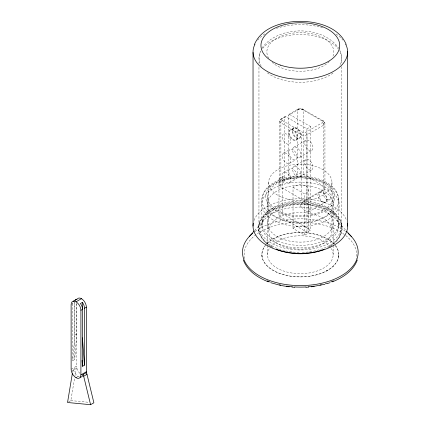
<?xml version="1.0" encoding="UTF-8"?>
<svg xmlns="http://www.w3.org/2000/svg" width="426" height="426" viewBox="0 0 426 426"><rect width="100%" height="100%" fill="white"/><g stroke="black" fill="none" stroke-linecap="round" stroke-linejoin="round"><path stroke-width="0.32" stroke-dasharray="2.13 1.6" d="M258.949 226.068L258.96 66.802M258.96 64.145L259.285 54.89L261.266 49.182M338.755 226.163C337.12 213.096 344.016 194.634 330.816 185.321C322.226 178.622 311.023 176.247 300.33 176.14C289.392 176.252 277.869 178.723 269.248 185.811C256.825 195.332 263.47 213.399 261.905 226.233M330.512 246.01C340.379 240.876 346.114 227.095 338.366 217.782C328.973 206.019 312.663 202.749 298.349 202.925C284.792 203.516 269.307 207.334 261.287 219.268C254.663 229.071 261.447 241.787 271.064 246.563M76.792 303.754L76.792 333.947L74.699 359.517L72.739 360.652L74.838 335.076L74.838 300.942M308.195 212.132C309.574 210.306 308.546 206.977 308.195 204.736M258.763 226.339L258.657 227.276M338.569 256.969L338.761 254.599M72.532 372.404L72.857 370.444A3.956 2.284 60 0 1 73.389 369.347L76.696 367.436A3.956 2.284 60 0 0 76.169 368.533L74.976 375.727M68.645 401.867L70.849 400.589L74.539 378.347M301.155 203.809L302.503 202.393L304.132 201.743M261.942 48.09C278.535 24.948 323.675 25.049 339.394 49.182M254.562 230.647L264.131 219.97M333.047 266.298L333.521 265.84M293.493 128.013L292.806 128.519L293.786 127.811L293.349 128.061M284.989 116.644L280.654 119.253L279.717 121.303L279.717 185.592M288.769 114.461L298.312 108.965L299.856 108.529L301.624 108.63L323.366 120.947L324.628 122.23L324.932 123.465L324.932 187.749M323.776 189.368A3.956 2.284 0 0 0 323.776 186.135L303.248 174.287A3.956 2.284 0 0 0 297.657 174.287L288.359 179.655L282.768 176.423L278.982 178.611L278.982 216.051L306.954 232.202L310.735 230.013L310.735 126.671L306.954 128.854L285.974 116.745L280.878 119.69L280.878 187.206L301.4 199.054A3.956 2.284 0 0 0 306.992 199.054L323.776 189.368L323.776 121.852A1.976 1.14 -60 0 0 322.375 121.043A1.976 1.14 0 0 1 322.375 122.656A1.976 1.14 60 0 1 323.776 125.079L306.992 134.77A3.956 2.284 0 0 1 301.4 134.77L280.878 122.917A3.956 2.284 0 0 1 280.878 119.69A1.976 1.14 60 0 1 282.273 118.881A1.976 1.14 0 0 0 282.273 120.494A1.976 1.14 -60 0 0 280.878 122.917M288.359 179.655L288.359 115.366L299.057 109.194A1.976 1.14 0 0 1 301.853 109.194L323.776 121.852A3.956 2.284 0 0 1 323.776 125.079M290 129.994L290.532 129.69M282.273 120.494L302.801 132.348A1.976 1.14 0 0 0 305.596 132.348L322.375 122.656M295.937 140.271L296.464 139.962M299.281 138.338L299.718 138.088M283.503 153.12L290 149.372M293.786 147.188L305.879 140.207M289.435 163.398L295.937 159.649M299.718 157.46L311.811 150.479M283.503 172.498L290 168.749M293.786 166.566L305.879 159.58M71.659 304.34L72.739 303.717A6.922 3.994 60 0 1 73.048 301.912M285.974 116.745A1.976 1.14 60 0 0 284.579 117.549L284.579 181.838L280.878 183.973A3.956 2.284 0 0 0 280.878 187.206M289.435 182.775L295.937 179.026M299.718 176.838L311.811 169.857M320.458 191.945L324.458 189.634M302.503 202.393L319.686 192.461M278.982 216.051L282.768 213.868L310.735 230.013M74.838 335.076L76.792 333.947M308.413 212.068L325.357 202.286M326.22 201.865L330.219 199.549M71.121 369.241L76.573 366.094L76.573 303.477M72.857 370.444L76.169 368.533M77.218 377.021L78.155 376.483M326.337 270.995L327.573 270.308M327.685 247.639L329.133 246.846M283.183 178.606L283.466 178.51M281.203 179.239L281.517 179.138M70.849 400.589L88.624 402.288M271.522 246.846L272.97 247.639M310.735 126.671L289.76 114.562A1.976 1.14 60 0 0 288.359 115.366M278.982 178.611L284.579 181.838M293.029 187.206L304.553 193.857L304.553 235.093L293.029 228.437L293.029 187.206A8.435 4.867 0 0 1 306.294 186.199A8.435 4.867 0 0 1 304.553 193.857M336.529 219.97L346.253 230.823M301.155 206.876L304.473 210.194A5.107 1.033 37.5 0 0 308.136 212.079M339.634 49.741L341.375 54.89L341.7 63.943M262.107 257.08L261.894 254.711M341.977 227.042L341.774 225.466M308.664 207.238L308.706 207.808M338.75 199.405L338.755 200.401M341.7 66.6L341.705 226.068M333.137 196.764L333.137 244.822M333.137 245.482L333.137 254.684M331.971 182.435L331.971 230.876A31.641 18.27 0 0 1 284.509 246.697A31.641 18.27 0 0 1 284.509 215.055A31.641 18.27 0 0 1 331.971 230.876M308.754 189.82L308.759 230.967M306.992 199.054L306.992 134.77A1.976 1.14 60 0 0 305.596 132.348M306.954 128.854L306.954 232.202M301.853 109.194A1.976 1.14 -60 0 1 303.248 109.999L303.248 174.287M301.4 199.054L301.4 134.77A1.976 1.14 -60 0 1 302.801 132.348M299.057 109.194A1.976 1.14 60 0 0 297.657 109.999L297.657 174.287M282.768 176.423L282.768 213.868M268.684 182.435L268.684 230.876M267.517 196.86L267.517 244.918M267.517 245.573L267.517 254.78M74.699 302.582L74.699 359.517M72.739 303.717L72.739 360.652M254.04 220.471A47.291 27.301 0 0 1 300.33 198.766A47.291 27.301 0 0 1 346.615 220.471M340.028 51.668A41.375 23.888 0 0 1 339.431 66.211M333.004 73.054A41.375 23.888 0 0 1 267.203 72.718M261.229 66.211A41.375 23.888 0 0 1 260.627 51.668M262.693 48.473A41.375 23.888 0 0 1 300.33 34.511A41.375 23.888 0 0 1 337.967 48.473M268.705 58.261A33.468 19.319 0 0 1 299.531 32.626A33.468 19.319 0 0 1 332.44 57.382M329.309 61.6A33.468 19.319 0 0 1 272.177 62.388M257.671 40.156A47.291 27.301 0 0 1 265.946 33.196M276.49 28.361A47.291 27.301 0 0 1 322.993 27.978M336.066 34.064A47.291 27.301 0 0 1 342.989 40.156M297.657 109.999A3.956 2.284 0 0 1 303.248 109.999M293.029 228.437A8.435 4.867 0 0 1 306.294 227.431A8.435 4.867 0 0 1 304.553 235.093M301.049 206.914A4.532 3.701 3.6 0 1 301.193 203.82M309.036 208.138A4.675 0.698 79.6 0 1 308.733 211.642M304.121 201.615A5.123 3.696 -89 0 1 307.849 204.917M299.137 252.405A41.711 24.08 0 0 1 264.408 216.094A41.711 24.08 0 0 1 336.252 216.094A41.711 24.08 0 0 1 301.517 252.405M335.566 245.866A38.436 22.189 0 0 1 297.257 276.852A38.436 22.189 0 0 1 267.986 242.745A38.436 22.189 0 0 1 333.888 243.917M270.856 246.409A32.813 18.941 0 0 1 326.934 243.645A32.813 18.941 0 0 1 304.734 273.503A32.813 18.941 0 0 1 269.573 248.134M266.676 243.938A38.436 22.189 0 0 1 332.568 242.575A38.436 22.189 0 0 1 303.589 276.767A38.436 22.189 0 0 1 265.015 245.893M255.041 231.462A57.829 33.388 0 0 1 345.614 231.462M244.556 258.699A56.211 32.456 0 0 1 300.33 222.202A56.211 32.456 0 0 1 356.104 258.699M271.719 246.926A40.465 23.361 0 0 1 271.548 213.99A40.465 23.361 0 0 1 328.595 213.698A40.465 23.361 0 0 1 329.447 246.627M327.498 190.017A5.719 2.758 67.1 0 1 330.752 197.249A5.719 2.758 67.1 0 1 327.509 199.363M327.45 199.863A5.719 3.754 68 0 1 323.259 192.994A5.719 3.754 68 0 1 327.445 189.352M323.52 192.36A5.714 2.652 68.2 0 1 326.63 199.608A5.714 2.652 68.2 0 1 323.536 201.695M323.494 202.249A5.714 3.823 69.5 0 1 319.239 195.438A5.714 3.823 69.5 0 1 323.483 191.604M79.902 373.368A6.922 3.994 60 0 1 76.573 366.094M79.38 377.01A6.922 3.994 60 0 1 73.389 369.347M258.88 231.03L258.731 230.093L258.88 231.03M276.048 245.413A41.375 23.888 0 0 0 341.482 228.533A41.375 23.888 0 0 0 283.45 204.256A41.375 23.888 0 0 0 276.048 245.413M282.326 137.257A5.932 3.424 60 0 0 289.116 144.169A5.932 3.424 60 0 0 287.965 135.223A5.932 3.424 60 0 0 282.326 137.257M289.355 133.2A5.932 3.424 60 0 0 296.139 140.111A5.932 3.424 60 0 0 294.994 131.165A5.932 3.424 60 0 0 289.355 133.2M292.172 131.57A5.932 3.424 60 0 0 298.961 138.487A5.932 3.424 60 0 0 297.817 129.541A5.932 3.424 60 0 0 292.172 131.57M304.702 143.716A5.932 3.424 60 0 0 311.486 150.628A5.932 3.424 60 0 0 310.341 141.682A5.932 3.424 60 0 0 304.702 143.716M282.326 156.635A5.932 3.424 60 0 0 289.116 163.547A5.932 3.424 60 0 0 287.965 154.601A5.932 3.424 60 0 0 282.326 156.635M304.702 163.094A5.932 3.424 60 0 0 311.486 170.006A5.932 3.424 60 0 0 310.341 161.06A5.932 3.424 60 0 0 304.702 163.094M282.326 176.013A5.932 3.424 60 0 0 289.116 182.924A5.932 3.424 60 0 0 287.965 173.978A5.932 3.424 60 0 0 282.326 176.013M292.609 150.697A5.932 3.424 60 0 0 299.393 157.615A5.932 3.424 60 0 0 298.248 148.663A5.932 3.424 60 0 0 292.609 150.697M288.828 152.881A5.932 3.424 60 0 0 295.612 159.798A5.932 3.424 60 0 0 294.467 150.847A5.932 3.424 60 0 0 288.828 152.881M292.609 170.075A5.932 3.424 60 0 0 299.393 176.987A5.932 3.424 60 0 0 298.248 168.041A5.932 3.424 60 0 0 292.609 170.075M288.828 172.258A5.932 3.424 60 0 0 295.612 179.176A5.932 3.424 60 0 0 294.467 170.224A5.932 3.424 60 0 0 288.828 172.258M281.762 197.227A31.641 18.27 0 0 0 331.801 184.32A31.641 18.27 0 0 0 287.422 165.751A31.641 18.27 0 0 0 281.762 197.227M318.121 197.158A5.65 3.807 49.9 0 0 326.055 201.78A5.65 3.807 49.9 0 0 323.387 193.186A5.65 3.807 49.9 0 0 318.121 197.158M292.609 131.32A5.932 3.424 60 0 0 299.393 138.237A5.932 3.424 60 0 0 298.248 129.286A5.932 3.424 60 0 0 292.609 131.32M288.828 133.503A5.932 3.424 60 0 0 295.612 140.42A5.932 3.424 60 0 0 294.467 131.474A5.932 3.424 60 0 0 288.828 133.503M281.144 238.539A32.813 18.941 0 0 0 332.972 225.082A32.813 18.941 0 0 0 286.868 205.896A32.813 18.941 0 0 0 281.144 238.539M281.144 219.651A32.813 18.941 0 0 0 332.972 206.195A32.813 18.941 0 0 0 286.868 187.009A32.813 18.941 0 0 0 281.144 219.651M277.853 241.175A38.436 22.189 0 0 0 338.569 225.407A38.436 22.189 0 0 0 284.563 202.936A38.436 22.189 0 0 0 277.853 241.175M277.853 222.287A38.436 22.189 0 0 0 338.569 206.519A38.436 22.189 0 0 0 284.563 184.048A38.436 22.189 0 0 0 277.853 222.287M278.817 244.103A38.436 22.189 0 0 0 338.67 227.276A38.436 22.189 0 0 0 283.503 205.763A38.436 22.189 0 0 0 278.817 244.103M281.144 212.18A32.813 18.941 0 0 0 332.972 198.718A32.813 18.941 0 0 0 286.868 179.532A32.813 18.941 0 0 0 281.144 212.18M278.865 218.368A38.436 22.189 0 0 0 338.67 201.487A38.436 22.189 0 0 0 283.45 180.022A38.436 22.189 0 0 0 278.865 218.368M281.016 213.373A34.581 19.963 0 0 0 334.825 198.186A34.581 19.963 0 0 0 285.143 178.877A34.581 19.963 0 0 0 281.016 213.373"/><path stroke-width="0.64" d="M253.039 226.068L253.044 52.441M72.314 373.714L67.537 402.501L90.578 404.7L93.89 402.788L86.989 374.337A3.956 2.284 60 0 0 86.297 372.633L82.985 374.545A6.922 3.994 60 0 1 80.194 377.143M356.69 261.548L357.313 259.94M254.492 44.299C261.958 27.008 283.109 21.508 300.33 21.3C317.546 21.508 338.702 27.008 346.162 44.299M356.498 261.958C351.945 271.831 342.099 277.997 332.312 281.836M249.343 236.467L254.125 231.132M76.414 377.484L76.014 377.718A6.922 3.994 60 0 1 71.121 369.241L71.121 304.649A6.922 3.994 60 0 1 76.014 301.826L81.467 298.674M82.388 302.385L80.429 303.52A6.922 3.994 60 0 1 82.527 309.367L82.527 366.301L84.486 365.173L84.486 308.238A6.922 3.994 60 0 0 82.388 302.385L82.388 308.951M76.014 377.718A6.922 3.994 60 0 0 80.908 374.891L80.908 310.304L82.527 309.367M84.486 308.238L86.361 307.151A6.922 3.994 60 0 0 82.623 299.505A6.922 3.994 60 0 0 77.122 299.222M80.908 374.891L86.361 371.744L86.361 307.151M90.578 404.7L83.677 376.249L86.989 374.337M327.466 283.514L329.921 282.71M324.942 284.248L311.475 286.815M305.927 287.289L308.712 287.092M291.948 287.092L294.728 287.289M289.185 286.815L280.936 285.495L270.734 282.71M268.348 281.836C258.555 277.997 248.709 271.831 244.157 261.958M346.695 231.313L351.562 236.739M243.342 259.94L243.97 261.548M82.436 337.829L84.486 365.173M82.09 360.444L82.527 366.301M347.611 51.439L347.616 226.068M347.366 223.251A47.291 27.301 0 0 1 300.33 253.369A47.291 27.301 0 0 1 253.289 223.251M345.704 44.251A47.291 27.301 0 0 1 300.33 79.241A47.291 27.301 0 0 1 254.956 44.251M348.063 233.379A57.829 33.388 0 0 1 338.611 277.246A57.829 33.388 0 0 1 262.043 277.246A57.829 33.388 0 0 1 252.591 233.379M333.478 280.867A56.211 32.456 0 0 1 330.72 281.959M327.269 283.141A56.211 32.456 0 0 1 325.491 283.679M321.22 284.786A56.211 32.456 0 0 1 319.974 285.063M314.228 286.102A56.211 32.456 0 0 1 308.328 286.778M306.054 286.943A56.211 32.456 0 0 1 294.606 286.943M292.327 286.778A56.211 32.456 0 0 1 286.426 286.102M280.686 285.063A56.211 32.456 0 0 1 279.435 284.786M269.94 281.959A56.211 32.456 0 0 1 267.182 280.867M323.994 249.359A40.465 23.361 0 0 1 276.66 249.359M76.014 301.826A6.922 3.994 60 0 1 80.908 310.304M73.293 301.422A6.922 3.994 60 0 1 74.838 300.287L76.792 299.158A6.922 3.994 60 0 0 75.12 300.527M86.361 371.744A6.922 3.994 60 0 1 86.212 373.043M82.985 374.545A3.956 2.284 60 0 1 83.677 376.249M280.638 65.173A39.378 22.738 0 0 0 339.708 45.481A39.378 22.738 0 0 0 280.638 25.794A39.378 22.738 0 0 0 280.638 65.173"/></g></svg>
